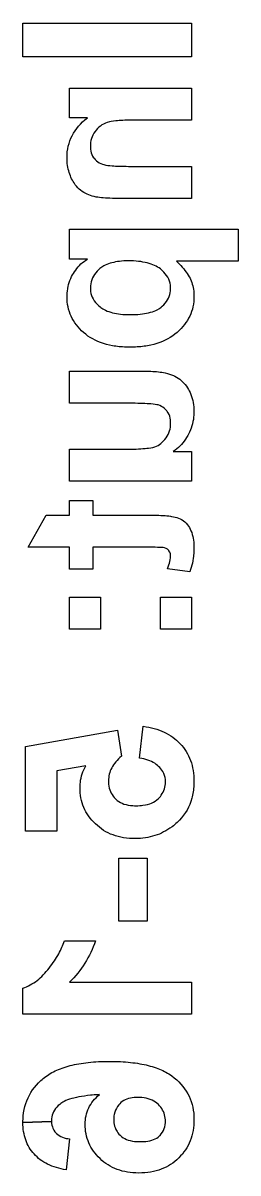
# Model space of a CAD drawing. Extents: x 101 to 188.5, y -136.8 to -56.
# Drawn here: x 186.56 to 188.51, y -125.69 to -115.28 of the extents above; entities that cross this region are included whole.
import ezdxf

# ---------------------------------------------------------------- set-up
doc = ezdxf.new("R2010")
doc.units = 0
doc.layers.add('BLACK', color=7, linetype='CONTINUOUS')

msp = doc.modelspace()

# ---------------------------------------------------------------- linework, layer by layer
at = {"layer": 'BLACK', "linetype": 'CONTINUOUS'}
for p, q in [((186.561, -115.589), (186.561, -115.284)), ((186.561, -115.284), (188.085, -115.284)), ((188.085, -115.284), (188.085, -115.589)), ((188.085, -115.589), (186.561, -115.589)), ((186.983, -116.142), (186.983, -115.873)), ((186.983, -115.873), (188.085, -115.873)), ((188.085, -115.873), (188.085, -116.162)), ((187.144, -116.142), (186.983, -116.142)), ((187.081, -116.198), (187.101, -116.179)), ((187.101, -116.179), (187.121, -116.16)), ((187.121, -116.16), (187.144, -116.142)), ((187.343, -116.179), (187.324, -116.184)), ((187.36, -116.176), (187.343, -116.179)), ((187.379, -116.173), (187.36, -116.176)), ((187.4, -116.17), (187.379, -116.173)), ((187.415, -116.168), (187.4, -116.17)), ((187.431, -116.167), (187.415, -116.168)), ((187.448, -116.166), (187.431, -116.167)), ((187.466, -116.165), (187.448, -116.166)), ((187.484, -116.164), (187.466, -116.165)), ((187.504, -116.163), (187.484, -116.164)), ((187.525, -116.163), (187.504, -116.163)), ((187.546, -116.162), (187.525, -116.163)), ((187.569, -116.162), (187.546, -116.162)), ((187.58, -116.162), (187.569, -116.162)), ((188.085, -116.162), (187.58, -116.162)), ((187.006, -116.303), (187.018, -116.281)), ((187.018, -116.281), (187.032, -116.259)), ((187.032, -116.259), (187.047, -116.238)), ((187.047, -116.238), (187.063, -116.218)), ((187.063, -116.218), (187.081, -116.198)), ((187.203, -116.281), (187.194, -116.297)), ((187.213, -116.266), (187.203, -116.281)), ((187.224, -116.252), (187.213, -116.266)), ((187.235, -116.239), (187.224, -116.252)), ((187.248, -116.227), (187.235, -116.239)), ((187.261, -116.216), (187.248, -116.227)), ((187.276, -116.206), (187.261, -116.216)), ((187.291, -116.198), (187.276, -116.206)), ((187.307, -116.19), (187.291, -116.198)), ((187.324, -116.184), (187.307, -116.19)), ((186.971, -116.398), (186.978, -116.374)), ((186.978, -116.374), (186.985, -116.35)), ((186.985, -116.35), (186.995, -116.326)), ((186.995, -116.326), (187.006, -116.303)), ((187.173, -116.365), (187.171, -116.383)), ((187.171, -116.383), (187.171, -116.401)), ((187.176, -116.347), (187.173, -116.365)), ((187.181, -116.33), (187.176, -116.347)), ((187.187, -116.313), (187.181, -116.33)), ((187.194, -116.297), (187.187, -116.313)), ((186.96, -116.475), (186.962, -116.449)), ((186.96, -116.502), (186.96, -116.475)), ((186.962, -116.449), (186.966, -116.423)), ((186.966, -116.423), (186.971, -116.398)), ((187.171, -116.401), (187.171, -116.409)), ((187.171, -116.409), (187.172, -116.426)), ((187.172, -116.426), (187.175, -116.443)), ((187.175, -116.443), (187.179, -116.459)), ((187.179, -116.459), (187.184, -116.474)), ((187.184, -116.474), (187.191, -116.488)), ((187.191, -116.488), (187.2, -116.502)), ((186.96, -116.52), (186.96, -116.502)), ((186.961, -116.538), (186.96, -116.52)), ((186.962, -116.555), (186.961, -116.538)), ((186.964, -116.572), (186.962, -116.555)), ((186.967, -116.588), (186.964, -116.572)), ((186.971, -116.605), (186.967, -116.588)), ((187.2, -116.502), (187.204, -116.507)), ((187.204, -116.507), (187.214, -116.519)), ((187.214, -116.519), (187.225, -116.53)), ((187.225, -116.53), (187.238, -116.54)), ((187.238, -116.54), (187.251, -116.548)), ((187.251, -116.548), (187.266, -116.556)), ((187.266, -116.556), (187.282, -116.562)), ((187.282, -116.562), (187.293, -116.565)), ((187.293, -116.565), (187.312, -116.569)), ((187.312, -116.569), (187.328, -116.572)), ((187.328, -116.572), (187.346, -116.574)), ((187.346, -116.574), (187.367, -116.576)), ((187.367, -116.576), (187.382, -116.577)), ((187.382, -116.577), (187.399, -116.578)), ((187.399, -116.578), (187.416, -116.579)), ((187.416, -116.579), (187.434, -116.579)), ((187.434, -116.579), (187.453, -116.58)), ((187.453, -116.58), (187.473, -116.58)), ((187.473, -116.58), (187.494, -116.58)), ((187.494, -116.58), (187.516, -116.581)), ((187.516, -116.581), (188.085, -116.581)), ((188.085, -116.581), (188.085, -116.87)), ((186.975, -116.621), (186.971, -116.605)), ((186.979, -116.637), (186.975, -116.621)), ((186.984, -116.652), (186.979, -116.637)), ((186.99, -116.667), (186.984, -116.652)), ((186.994, -116.677), (186.99, -116.667)), ((187.001, -116.692), (186.994, -116.677)), ((187.008, -116.706), (187.001, -116.692)), ((187.015, -116.719), (187.008, -116.706)), ((187.023, -116.731), (187.015, -116.719)), ((187.034, -116.747), (187.023, -116.731)), ((187.045, -116.761), (187.034, -116.747)), ((187.057, -116.775), (187.045, -116.761)), ((187.07, -116.787), (187.057, -116.775)), ((187.083, -116.797), (187.07, -116.787)), ((187.097, -116.807), (187.083, -116.797)), ((187.111, -116.816), (187.097, -116.807)), ((187.125, -116.824), (187.111, -116.816)), ((187.141, -116.832), (187.125, -116.824)), ((187.156, -116.839), (187.141, -116.832)), ((187.172, -116.844), (187.156, -116.839)), ((187.188, -116.85), (187.172, -116.844)), ((187.205, -116.854), (187.188, -116.85)), ((187.223, -116.858), (187.205, -116.854)), ((187.238, -116.86), (187.223, -116.858)), ((187.254, -116.862), (187.238, -116.86)), ((187.271, -116.864), (187.254, -116.862)), ((187.288, -116.866), (187.271, -116.864)), ((187.307, -116.867), (187.288, -116.866)), ((187.327, -116.868), (187.307, -116.867)), ((187.348, -116.869), (187.327, -116.868)), ((187.37, -116.87), (187.348, -116.869)), ((187.385, -116.87), (187.37, -116.87)), ((187.401, -116.87), (187.385, -116.87)), ((188.085, -116.87), (187.401, -116.87)), ((186.983, -117.419), (186.983, -117.149)), ((186.983, -117.149), (188.507, -117.149)), ((188.507, -117.149), (188.507, -117.438)), ((187.144, -117.419), (186.983, -117.419)), ((187.129, -117.429), (187.144, -117.419)), ((187.027, -117.534), (187.038, -117.518)), ((187.038, -117.518), (187.049, -117.504)), ((187.049, -117.504), (187.061, -117.49)), ((187.061, -117.49), (187.073, -117.476)), ((187.073, -117.476), (187.086, -117.463)), ((187.086, -117.463), (187.1, -117.451)), ((187.1, -117.451), (187.114, -117.44)), ((187.114, -117.44), (187.129, -117.429)), ((187.232, -117.528), (187.219, -117.543)), ((187.247, -117.514), (187.232, -117.528)), ((187.257, -117.505), (187.247, -117.514)), ((187.274, -117.493), (187.257, -117.505)), ((187.293, -117.481), (187.274, -117.493)), ((187.306, -117.475), (187.293, -117.481)), ((187.32, -117.468), (187.306, -117.475)), ((187.334, -117.463), (187.32, -117.468)), ((187.349, -117.457), (187.334, -117.463)), ((187.365, -117.453), (187.349, -117.457)), ((187.382, -117.449), (187.365, -117.453)), ((187.399, -117.445), (187.382, -117.449)), ((187.416, -117.442), (187.399, -117.445)), ((187.435, -117.44), (187.416, -117.442)), ((187.454, -117.438), (187.435, -117.44)), ((187.474, -117.436), (187.454, -117.438)), ((187.494, -117.436), (187.474, -117.436)), ((187.515, -117.435), (187.494, -117.436)), ((187.539, -117.436), (187.515, -117.435)), ((187.562, -117.436), (187.539, -117.436)), ((187.585, -117.438), (187.562, -117.436)), ((187.606, -117.44), (187.585, -117.438)), ((187.627, -117.442), (187.606, -117.44)), ((187.647, -117.446), (187.627, -117.442)), ((187.667, -117.449), (187.647, -117.446)), ((187.685, -117.453), (187.667, -117.449)), ((187.703, -117.458), (187.685, -117.453)), ((187.72, -117.464), (187.703, -117.458)), ((187.736, -117.47), (187.72, -117.464)), ((187.751, -117.476), (187.736, -117.47)), ((187.765, -117.483), (187.751, -117.476)), ((187.779, -117.491), (187.765, -117.483)), ((187.792, -117.499), (187.779, -117.491)), ((187.804, -117.508), (187.792, -117.499)), ((187.821, -117.522), (187.804, -117.508)), ((187.836, -117.537), (187.821, -117.522)), ((188.507, -117.438), (187.949, -117.438)), ((187.949, -117.438), (187.959, -117.448)), ((187.959, -117.448), (187.975, -117.463)), ((187.975, -117.463), (187.989, -117.478)), ((187.989, -117.478), (188.003, -117.493)), ((188.003, -117.493), (188.016, -117.508)), ((188.016, -117.508), (188.027, -117.522)), ((188.027, -117.522), (188.038, -117.537)), ((186.974, -117.649), (186.979, -117.631)), ((186.979, -117.631), (186.986, -117.613)), ((186.986, -117.613), (186.993, -117.595)), ((186.993, -117.595), (187.001, -117.578)), ((187.001, -117.578), (187.01, -117.561)), ((187.01, -117.561), (187.017, -117.55)), ((187.017, -117.55), (187.027, -117.534)), ((187.177, -117.625), (187.174, -117.643)), ((187.183, -117.607), (187.177, -117.625)), ((187.19, -117.59), (187.183, -117.607)), ((187.198, -117.573), (187.19, -117.59)), ((187.208, -117.558), (187.198, -117.573)), ((187.219, -117.543), (187.208, -117.558)), ((187.849, -117.552), (187.836, -117.537)), ((187.861, -117.568), (187.849, -117.552)), ((187.871, -117.584), (187.861, -117.568)), ((187.88, -117.601), (187.871, -117.584)), ((187.886, -117.618), (187.88, -117.601)), ((187.892, -117.636), (187.886, -117.618)), ((188.038, -117.537), (188.048, -117.551)), ((188.048, -117.551), (188.057, -117.565)), ((188.057, -117.565), (188.065, -117.579)), ((188.065, -117.579), (188.073, -117.593)), ((188.073, -117.593), (188.077, -117.602)), ((188.077, -117.602), (188.083, -117.617)), ((188.083, -117.617), (188.088, -117.631)), ((188.088, -117.631), (188.093, -117.646)), ((186.96, -117.746), (186.961, -117.726)), ((186.961, -117.726), (186.963, -117.706)), ((186.963, -117.706), (186.966, -117.687)), ((186.966, -117.687), (186.967, -117.681)), ((186.967, -117.681), (186.969, -117.668)), ((186.969, -117.668), (186.974, -117.649)), ((187.174, -117.643), (187.171, -117.662)), ((187.171, -117.662), (187.171, -117.681)), ((187.171, -117.681), (187.171, -117.694)), ((187.171, -117.694), (187.173, -117.712)), ((187.173, -117.712), (187.176, -117.73)), ((187.176, -117.73), (187.181, -117.748)), ((187.891, -117.741), (187.894, -117.723)), ((187.895, -117.655), (187.892, -117.636)), ((187.894, -117.723), (187.897, -117.705)), ((187.897, -117.674), (187.895, -117.655)), ((187.897, -117.687), (187.897, -117.674)), ((187.897, -117.705), (187.897, -117.687)), ((188.093, -117.646), (188.097, -117.661)), ((188.097, -117.661), (188.101, -117.676)), ((188.101, -117.676), (188.103, -117.692)), ((188.103, -117.692), (188.106, -117.708)), ((188.106, -117.708), (188.107, -117.724)), ((188.107, -117.724), (188.108, -117.741)), ((186.96, -117.76), (186.96, -117.746)), ((186.96, -117.783), (186.96, -117.76)), ((186.962, -117.807), (186.96, -117.783)), ((186.965, -117.829), (186.962, -117.807)), ((186.969, -117.852), (186.965, -117.829)), ((187.181, -117.748), (187.188, -117.764)), ((187.188, -117.764), (187.196, -117.78)), ((187.196, -117.78), (187.205, -117.796)), ((187.205, -117.796), (187.216, -117.811)), ((187.216, -117.811), (187.229, -117.825)), ((187.229, -117.825), (187.243, -117.839)), ((187.243, -117.839), (187.259, -117.852)), ((187.822, -117.846), (187.836, -117.833)), ((187.836, -117.833), (187.849, -117.819)), ((187.849, -117.819), (187.861, -117.804)), ((187.861, -117.804), (187.87, -117.789)), ((187.87, -117.789), (187.879, -117.774)), ((187.879, -117.774), (187.885, -117.758)), ((187.885, -117.758), (187.891, -117.741)), ((188.103, -117.827), (188.099, -117.85)), ((188.106, -117.804), (188.103, -117.827)), ((188.108, -117.781), (188.106, -117.804)), ((188.108, -117.741), (188.108, -117.758)), ((188.108, -117.758), (188.108, -117.781)), ((186.974, -117.873), (186.969, -117.852)), ((186.981, -117.895), (186.974, -117.873)), ((186.988, -117.916), (186.981, -117.895)), ((186.997, -117.936), (186.988, -117.916)), ((187.007, -117.956), (186.997, -117.936)), ((187.259, -117.852), (187.265, -117.856)), ((187.265, -117.856), (187.283, -117.868)), ((187.283, -117.868), (187.296, -117.876)), ((187.296, -117.876), (187.309, -117.882)), ((187.309, -117.882), (187.324, -117.889)), ((187.324, -117.889), (187.339, -117.894)), ((187.339, -117.894), (187.355, -117.9)), ((187.355, -117.9), (187.371, -117.904)), ((187.371, -117.904), (187.388, -117.908)), ((187.388, -117.908), (187.407, -117.912)), ((187.407, -117.912), (187.425, -117.915)), ((187.425, -117.915), (187.445, -117.917)), ((187.445, -117.917), (187.465, -117.919)), ((187.465, -117.919), (187.486, -117.92)), ((187.486, -117.92), (187.508, -117.921)), ((187.508, -117.921), (187.53, -117.921)), ((187.53, -117.921), (187.554, -117.921)), ((187.554, -117.921), (187.578, -117.92)), ((187.578, -117.92), (187.6, -117.919)), ((187.6, -117.919), (187.621, -117.917)), ((187.621, -117.917), (187.642, -117.915)), ((187.642, -117.915), (187.662, -117.912)), ((187.662, -117.912), (187.68, -117.909)), ((187.68, -117.909), (187.698, -117.905)), ((187.698, -117.905), (187.716, -117.9)), ((187.716, -117.9), (187.732, -117.895)), ((187.732, -117.895), (187.747, -117.89)), ((187.747, -117.89), (187.762, -117.884)), ((187.762, -117.884), (187.776, -117.877)), ((187.776, -117.877), (187.795, -117.866)), ((187.795, -117.866), (187.812, -117.854)), ((187.812, -117.854), (187.822, -117.846)), ((188.07, -117.934), (188.06, -117.954)), ((188.079, -117.914), (188.07, -117.934)), ((188.087, -117.893), (188.079, -117.914)), ((188.094, -117.871), (188.087, -117.893)), ((188.099, -117.85), (188.094, -117.871)), ((187.018, -117.976), (187.007, -117.956)), ((187.031, -117.995), (187.018, -117.976)), ((187.044, -118.013), (187.031, -117.995)), ((187.059, -118.031), (187.044, -118.013)), ((187.075, -118.049), (187.059, -118.031)), ((187.092, -118.067), (187.075, -118.049)), ((187.992, -118.048), (187.974, -118.065)), ((188.008, -118.03), (187.992, -118.048)), ((188.023, -118.012), (188.008, -118.03)), ((188.036, -117.993), (188.023, -118.012)), ((188.049, -117.974), (188.036, -117.993)), ((188.06, -117.954), (188.049, -117.974)), ((187.11, -118.083), (187.092, -118.067)), ((187.129, -118.099), (187.11, -118.083)), ((187.149, -118.115), (187.129, -118.099)), ((187.17, -118.129), (187.149, -118.115)), ((187.192, -118.142), (187.17, -118.129)), ((187.215, -118.154), (187.192, -118.142)), ((187.239, -118.164), (187.215, -118.154)), ((187.849, -118.153), (187.824, -118.164)), ((187.872, -118.141), (187.849, -118.153)), ((187.894, -118.128), (187.872, -118.141)), ((187.916, -118.114), (187.894, -118.128)), ((187.936, -118.099), (187.916, -118.114)), ((187.956, -118.082), (187.936, -118.099)), ((187.974, -118.065), (187.956, -118.082)), ((187.264, -118.174), (187.239, -118.164)), ((187.289, -118.183), (187.264, -118.174)), ((187.316, -118.191), (187.289, -118.183)), ((187.343, -118.198), (187.316, -118.191)), ((187.372, -118.203), (187.343, -118.198)), ((187.386, -118.206), (187.372, -118.203)), ((187.401, -118.208), (187.386, -118.206)), ((187.416, -118.21), (187.401, -118.208)), ((187.431, -118.212), (187.416, -118.21)), ((187.447, -118.213), (187.431, -118.212)), ((187.463, -118.214), (187.447, -118.213)), ((187.479, -118.215), (187.463, -118.214)), ((187.495, -118.216), (187.479, -118.215)), ((187.511, -118.216), (187.495, -118.216)), ((187.528, -118.216), (187.511, -118.216)), ((187.545, -118.216), (187.528, -118.216)), ((187.562, -118.216), (187.545, -118.216)), ((187.578, -118.215), (187.562, -118.216)), ((187.595, -118.214), (187.578, -118.215)), ((187.611, -118.213), (187.595, -118.214)), ((187.627, -118.212), (187.611, -118.213)), ((187.642, -118.21), (187.627, -118.212)), ((187.658, -118.208), (187.642, -118.21)), ((187.673, -118.206), (187.658, -118.208)), ((187.688, -118.203), (187.673, -118.206)), ((187.703, -118.201), (187.688, -118.203)), ((187.717, -118.198), (187.703, -118.201)), ((187.745, -118.191), (187.717, -118.198)), ((187.773, -118.183), (187.745, -118.191)), ((187.799, -118.174), (187.773, -118.183)), ((187.824, -118.164), (187.799, -118.174)), ((186.983, -118.723), (186.983, -118.433)), ((186.983, -118.433), (187.679, -118.433)), ((187.679, -118.433), (187.699, -118.433)), ((187.699, -118.433), (187.717, -118.434)), ((187.717, -118.434), (187.735, -118.435)), ((187.735, -118.435), (187.753, -118.436)), ((187.753, -118.436), (187.77, -118.437)), ((187.77, -118.437), (187.787, -118.439)), ((187.787, -118.439), (187.803, -118.441)), ((187.803, -118.441), (187.818, -118.443)), ((187.818, -118.443), (187.833, -118.446)), ((187.833, -118.446), (187.847, -118.449)), ((187.847, -118.449), (187.868, -118.453)), ((187.868, -118.453), (187.888, -118.459)), ((187.888, -118.459), (187.906, -118.465)), ((187.906, -118.465), (187.923, -118.472)), ((187.923, -118.472), (187.934, -118.478)), ((187.934, -118.478), (187.95, -118.486)), ((187.95, -118.486), (187.965, -118.495)), ((187.965, -118.495), (187.979, -118.505)), ((187.979, -118.505), (187.992, -118.516)), ((187.992, -118.516), (188.005, -118.528)), ((188.005, -118.528), (188.018, -118.54)), ((188.018, -118.54), (188.029, -118.554)), ((188.029, -118.554), (188.04, -118.568)), ((188.04, -118.568), (188.05, -118.583)), ((188.05, -118.583), (188.06, -118.599)), ((188.06, -118.599), (188.066, -118.61)), ((188.066, -118.61), (188.074, -118.627)), ((188.074, -118.627), (188.081, -118.644)), ((188.081, -118.644), (188.087, -118.662)), ((188.087, -118.662), (188.093, -118.68)), ((187.495, -118.723), (186.983, -118.723)), ((187.523, -118.723), (187.495, -118.723)), ((187.551, -118.723), (187.523, -118.723)), ((187.576, -118.723), (187.551, -118.723)), ((187.601, -118.724), (187.576, -118.723)), ((187.624, -118.724), (187.601, -118.724)), ((187.645, -118.725), (187.624, -118.724)), ((187.665, -118.726), (187.645, -118.725)), ((187.684, -118.727), (187.665, -118.726)), ((187.701, -118.728), (187.684, -118.727)), ((187.717, -118.729), (187.701, -118.728)), ((187.738, -118.731), (187.717, -118.729)), ((187.756, -118.733), (187.738, -118.731)), ((187.771, -118.736), (187.756, -118.733)), ((187.783, -118.738), (187.771, -118.736)), ((187.799, -118.744), (187.783, -118.738)), ((187.814, -118.751), (187.799, -118.744)), ((187.827, -118.759), (187.814, -118.751)), ((187.84, -118.769), (187.827, -118.759)), ((187.852, -118.779), (187.84, -118.769)), ((187.863, -118.792), (187.852, -118.779)), ((188.093, -118.68), (188.098, -118.699)), ((188.098, -118.699), (188.102, -118.717)), ((188.102, -118.717), (188.105, -118.737)), ((188.105, -118.737), (188.107, -118.756)), ((188.107, -118.756), (188.108, -118.776)), ((188.108, -118.776), (188.108, -118.797)), ((187.867, -118.797), (187.863, -118.792)), ((187.876, -118.811), (187.867, -118.797)), ((187.883, -118.825), (187.876, -118.811)), ((187.889, -118.841), (187.883, -118.825)), ((187.893, -118.859), (187.889, -118.841)), ((187.895, -118.873), (187.893, -118.859)), ((187.897, -118.888), (187.895, -118.873)), ((188.103, -118.87), (188.099, -118.889)), ((188.105, -118.85), (188.103, -118.87)), ((188.107, -118.83), (188.105, -118.85)), ((188.108, -118.81), (188.107, -118.83)), ((188.108, -118.797), (188.108, -118.81)), ((187.881, -118.991), (187.887, -118.974)), ((187.887, -118.974), (187.892, -118.957)), ((187.892, -118.957), (187.895, -118.94)), ((187.895, -118.94), (187.897, -118.922)), ((187.897, -118.904), (187.897, -118.888)), ((187.897, -118.922), (187.897, -118.904)), ((188.068, -118.984), (188.059, -119.002)), ((188.076, -118.965), (188.068, -118.984)), ((188.083, -118.947), (188.076, -118.965)), ((188.089, -118.928), (188.083, -118.947)), ((188.094, -118.909), (188.089, -118.928)), ((188.099, -118.889), (188.094, -118.909)), ((187.797, -119.096), (187.81, -119.086)), ((187.81, -119.086), (187.822, -119.076)), ((187.822, -119.076), (187.834, -119.064)), ((187.834, -119.064), (187.845, -119.051)), ((187.845, -119.051), (187.856, -119.037)), ((187.856, -119.037), (187.866, -119.022)), ((187.866, -119.022), (187.874, -119.006)), ((187.874, -119.006), (187.881, -118.991)), ((188.008, -119.08), (187.995, -119.095)), ((188.02, -119.065), (188.008, -119.08)), ((188.031, -119.049), (188.02, -119.065)), ((188.042, -119.032), (188.031, -119.049)), ((188.052, -119.014), (188.042, -119.032)), ((188.059, -119.002), (188.052, -119.014)), ((186.983, -119.428), (186.983, -119.139)), ((186.983, -119.139), (187.453, -119.139)), ((187.453, -119.139), (187.482, -119.139)), ((187.482, -119.139), (187.51, -119.139)), ((187.51, -119.139), (187.536, -119.138)), ((187.536, -119.138), (187.561, -119.138)), ((187.561, -119.138), (187.585, -119.137)), ((187.585, -119.137), (187.607, -119.136)), ((187.607, -119.136), (187.628, -119.135)), ((187.628, -119.135), (187.647, -119.133)), ((187.647, -119.133), (187.666, -119.132)), ((187.666, -119.132), (187.682, -119.13)), ((187.682, -119.13), (187.698, -119.129)), ((187.698, -119.129), (187.718, -119.126)), ((187.718, -119.126), (187.735, -119.122)), ((187.735, -119.122), (187.753, -119.117)), ((187.753, -119.117), (187.768, -119.111)), ((187.768, -119.111), (187.783, -119.104)), ((187.783, -119.104), (187.797, -119.096)), ((187.937, -119.148), (187.921, -119.159)), ((187.921, -119.159), (188.085, -119.159)), ((187.953, -119.136), (187.937, -119.148)), ((187.968, -119.123), (187.953, -119.136)), ((187.982, -119.109), (187.968, -119.123)), ((187.995, -119.095), (187.982, -119.109)), ((188.085, -119.159), (188.085, -119.428)), ((188.085, -119.428), (186.983, -119.428)), ((186.983, -119.735), (186.983, -119.602)), ((186.983, -119.602), (187.194, -119.602)), ((187.194, -119.602), (187.194, -119.735)), ((186.608, -120.025), (186.772, -119.735)), ((186.772, -119.735), (186.983, -119.735)), ((187.194, -119.735), (187.685, -119.735)), ((187.685, -119.735), (187.705, -119.735)), ((187.705, -119.735), (187.723, -119.735)), ((187.723, -119.735), (187.741, -119.735)), ((187.741, -119.735), (187.758, -119.736)), ((187.758, -119.736), (187.774, -119.736)), ((187.774, -119.736), (187.789, -119.736)), ((187.789, -119.736), (187.81, -119.737)), ((187.81, -119.737), (187.829, -119.738)), ((187.829, -119.738), (187.847, -119.739)), ((187.847, -119.739), (187.863, -119.74)), ((187.863, -119.74), (187.881, -119.742)), ((187.881, -119.742), (187.895, -119.744)), ((187.895, -119.744), (187.904, -119.746)), ((187.904, -119.746), (187.922, -119.749)), ((187.922, -119.749), (187.938, -119.753)), ((187.938, -119.753), (187.954, -119.757)), ((187.954, -119.757), (187.968, -119.763)), ((187.968, -119.763), (187.982, -119.768)), ((187.982, -119.768), (187.997, -119.776)), ((187.997, -119.776), (188.011, -119.785)), ((188.011, -119.785), (188.014, -119.787)), ((188.014, -119.787), (188.027, -119.797)), ((188.027, -119.797), (188.039, -119.809)), ((188.039, -119.809), (188.05, -119.823)), ((188.05, -119.823), (188.059, -119.835)), ((188.059, -119.835), (188.067, -119.848)), ((188.067, -119.848), (188.074, -119.862)), ((188.074, -119.862), (188.081, -119.877)), ((188.081, -119.877), (188.088, -119.893)), ((188.088, -119.893), (188.093, -119.91)), ((188.093, -119.91), (188.098, -119.927)), ((186.983, -120.025), (186.608, -120.025)), ((186.983, -120.223), (186.983, -120.025)), ((187.672, -120.025), (187.194, -120.025)), ((187.194, -120.025), (187.194, -120.223)), ((187.69, -120.025), (187.672, -120.025)), ((187.707, -120.026), (187.69, -120.025)), ((187.723, -120.026), (187.707, -120.026)), ((187.738, -120.026), (187.723, -120.026)), ((187.758, -120.026), (187.738, -120.026)), ((187.777, -120.027), (187.758, -120.026)), ((187.793, -120.027), (187.777, -120.027)), ((187.811, -120.028), (187.793, -120.027)), ((188.098, -119.927), (188.102, -119.944)), ((188.102, -119.944), (188.105, -119.962)), ((188.105, -119.962), (188.107, -119.98)), ((188.107, -119.98), (188.108, -119.999)), ((188.108, -119.999), (188.108, -120.019)), ((188.108, -120.019), (188.108, -120.034)), ((187.829, -120.029), (187.811, -120.028)), ((187.842, -120.031), (187.829, -120.029)), ((187.856, -120.036), (187.842, -120.031)), ((187.869, -120.044), (187.856, -120.036)), ((187.88, -120.055), (187.869, -120.044)), ((187.882, -120.057), (187.88, -120.055)), ((187.89, -120.07), (187.882, -120.057)), ((187.895, -120.085), (187.89, -120.07)), ((187.894, -120.138), (187.896, -120.122)), ((187.897, -120.1), (187.895, -120.085)), ((187.896, -120.122), (187.897, -120.106)), ((187.897, -120.106), (187.897, -120.1)), ((188.101, -120.125), (188.098, -120.147)), ((188.103, -120.11), (188.101, -120.125)), ((188.105, -120.096), (188.103, -120.11)), ((188.106, -120.081), (188.105, -120.096)), ((188.107, -120.065), (188.106, -120.081)), ((188.108, -120.05), (188.107, -120.065)), ((188.108, -120.034), (188.108, -120.05)), ((187.194, -120.223), (186.983, -120.223)), ((187.87, -120.222), (187.876, -120.204)), ((188.07, -120.247), (187.87, -120.222)), ((187.876, -120.204), (187.882, -120.186)), ((187.882, -120.186), (187.887, -120.17)), ((187.887, -120.17), (187.89, -120.155)), ((187.89, -120.155), (187.894, -120.138)), ((188.077, -120.228), (188.07, -120.247)), ((188.083, -120.208), (188.077, -120.228)), ((188.089, -120.188), (188.083, -120.208)), ((188.094, -120.168), (188.089, -120.188)), ((188.098, -120.147), (188.094, -120.168)), ((186.983, -120.766), (186.983, -120.476)), ((186.983, -120.476), (187.264, -120.476)), ((187.264, -120.476), (187.264, -120.766)), ((187.804, -120.766), (187.804, -120.476)), ((187.804, -120.476), (188.085, -120.476)), ((188.085, -120.476), (188.085, -120.766)), ((187.264, -120.766), (186.983, -120.766)), ((188.085, -120.766), (187.804, -120.766)), ((186.584, -121.829), (187.416, -121.68)), ((187.416, -121.68), (187.452, -121.915)), ((187.616, -121.933), (187.649, -121.645)), ((187.649, -121.645), (187.675, -121.649)), ((187.675, -121.649), (187.7, -121.653)), ((187.7, -121.653), (187.725, -121.659)), ((187.725, -121.659), (187.749, -121.665)), ((187.749, -121.665), (187.772, -121.672)), ((187.772, -121.672), (187.795, -121.679)), ((187.795, -121.679), (187.817, -121.688)), ((187.817, -121.688), (187.838, -121.697)), ((187.838, -121.697), (187.858, -121.708)), ((187.858, -121.708), (187.878, -121.719)), ((187.878, -121.719), (187.898, -121.731)), ((187.898, -121.731), (187.916, -121.743)), ((187.916, -121.743), (187.934, -121.757)), ((187.934, -121.757), (187.951, -121.771)), ((187.951, -121.771), (187.968, -121.787)), ((187.968, -121.787), (187.984, -121.803)), ((186.584, -122.594), (186.584, -121.829)), ((187.984, -121.803), (187.999, -121.819)), ((187.999, -121.819), (188.013, -121.837)), ((188.013, -121.837), (188.026, -121.855)), ((188.026, -121.855), (188.038, -121.873)), ((188.038, -121.873), (188.05, -121.893)), ((188.05, -121.893), (188.06, -121.912)), ((187.13, -122.003), (186.866, -122.048)), ((187.121, -122.021), (187.13, -122.003)), ((187.38, -121.993), (187.372, -122.007)), ((187.39, -121.98), (187.38, -121.993)), ((187.401, -121.966), (187.39, -121.98)), ((187.412, -121.953), (187.401, -121.966)), ((187.424, -121.94), (187.412, -121.953)), ((187.438, -121.928), (187.424, -121.94)), ((187.452, -121.915), (187.438, -121.928)), ((187.636, -121.936), (187.616, -121.933)), ((187.655, -121.94), (187.636, -121.936)), ((187.673, -121.944), (187.655, -121.94)), ((187.691, -121.95), (187.673, -121.944)), ((187.708, -121.956), (187.691, -121.95)), ((187.723, -121.963), (187.708, -121.956)), ((187.739, -121.971), (187.723, -121.963)), ((187.753, -121.979), (187.739, -121.971)), ((187.767, -121.989), (187.753, -121.979)), ((187.779, -121.999), (187.767, -121.989)), ((187.788, -122.007), (187.779, -121.999)), ((188.06, -121.912), (188.069, -121.933)), ((188.069, -121.933), (188.077, -121.954)), ((188.077, -121.954), (188.085, -121.976)), ((188.085, -121.976), (188.091, -121.998)), ((188.091, -121.998), (188.096, -122.021)), ((186.866, -122.048), (186.866, -122.594)), ((187.087, -122.113), (187.092, -122.094)), ((187.092, -122.094), (187.098, -122.076)), ((187.098, -122.076), (187.104, -122.057)), ((187.104, -122.057), (187.112, -122.039)), ((187.112, -122.039), (187.121, -122.021)), ((187.339, -122.093), (187.337, -122.108)), ((187.342, -122.078), (187.339, -122.093)), ((187.346, -122.063), (187.342, -122.078)), ((187.351, -122.049), (187.346, -122.063)), ((187.357, -122.035), (187.351, -122.049)), ((187.364, -122.021), (187.357, -122.035)), ((187.372, -122.007), (187.364, -122.021)), ((187.799, -122.018), (187.788, -122.007)), ((187.809, -122.03), (187.799, -122.018)), ((187.818, -122.042), (187.809, -122.03)), ((187.826, -122.055), (187.818, -122.042)), ((187.835, -122.072), (187.826, -122.055)), ((187.842, -122.09), (187.835, -122.072)), ((187.847, -122.108), (187.842, -122.09)), ((188.096, -122.021), (188.101, -122.044)), ((188.101, -122.044), (188.104, -122.068)), ((188.104, -122.068), (188.107, -122.093)), ((188.107, -122.093), (188.108, -122.118)), ((187.077, -122.188), (187.078, -122.169)), ((187.077, -122.201), (187.077, -122.188)), ((187.077, -122.224), (187.077, -122.201)), ((187.078, -122.169), (187.08, -122.15)), ((187.08, -122.15), (187.083, -122.132)), ((187.083, -122.132), (187.087, -122.113)), ((187.337, -122.108), (187.335, -122.123)), ((187.335, -122.123), (187.335, -122.139)), ((187.335, -122.139), (187.335, -122.151)), ((187.335, -122.151), (187.336, -122.169)), ((187.336, -122.169), (187.339, -122.186)), ((187.339, -122.186), (187.342, -122.203)), ((187.342, -122.203), (187.347, -122.219)), ((187.836, -122.226), (187.841, -122.211)), ((187.841, -122.211), (187.845, -122.196)), ((187.845, -122.196), (187.848, -122.18)), ((187.85, -122.127), (187.847, -122.108)), ((187.848, -122.18), (187.85, -122.164)), ((187.851, -122.147), (187.85, -122.127)), ((187.85, -122.164), (187.851, -122.147)), ((188.105, -122.207), (188.104, -122.223)), ((188.107, -122.192), (188.105, -122.207)), ((188.108, -122.176), (188.107, -122.192)), ((188.108, -122.118), (188.108, -122.144)), ((188.108, -122.144), (188.108, -122.16)), ((188.108, -122.16), (188.108, -122.176)), ((187.079, -122.248), (187.077, -122.224)), ((187.082, -122.271), (187.079, -122.248)), ((187.085, -122.293), (187.082, -122.271)), ((187.09, -122.315), (187.085, -122.293)), ((187.096, -122.337), (187.09, -122.315)), ((187.347, -122.219), (187.352, -122.234)), ((187.352, -122.234), (187.359, -122.249)), ((187.359, -122.249), (187.367, -122.263)), ((187.367, -122.263), (187.376, -122.276)), ((187.376, -122.276), (187.386, -122.289)), ((187.386, -122.289), (187.397, -122.301)), ((187.397, -122.301), (187.401, -122.305)), ((187.401, -122.305), (187.414, -122.316)), ((187.757, -122.322), (187.772, -122.311)), ((187.772, -122.311), (187.785, -122.3)), ((187.785, -122.3), (187.793, -122.292)), ((187.793, -122.292), (187.804, -122.28)), ((187.804, -122.28), (187.813, -122.267)), ((187.813, -122.267), (187.822, -122.254)), ((187.822, -122.254), (187.83, -122.24)), ((187.83, -122.24), (187.836, -122.226)), ((188.089, -122.296), (188.08, -122.324)), ((188.093, -122.282), (188.089, -122.296)), ((188.096, -122.268), (188.093, -122.282)), ((188.099, -122.253), (188.096, -122.268)), ((188.101, -122.238), (188.099, -122.253)), ((188.104, -122.223), (188.101, -122.238)), ((187.103, -122.358), (187.096, -122.337)), ((187.112, -122.379), (187.103, -122.358)), ((187.121, -122.399), (187.112, -122.379)), ((187.131, -122.418), (187.121, -122.399)), ((187.143, -122.438), (187.131, -122.418)), ((187.414, -122.316), (187.428, -122.325)), ((187.428, -122.325), (187.442, -122.334)), ((187.442, -122.334), (187.458, -122.341)), ((187.458, -122.341), (187.475, -122.348)), ((187.475, -122.348), (187.494, -122.353)), ((187.494, -122.353), (187.513, -122.357)), ((187.513, -122.357), (187.533, -122.36)), ((187.533, -122.36), (187.555, -122.362)), ((187.555, -122.362), (187.569, -122.363)), ((187.569, -122.363), (187.585, -122.363)), ((187.585, -122.363), (187.601, -122.363)), ((187.601, -122.363), (187.617, -122.362)), ((187.617, -122.362), (187.633, -122.361)), ((187.633, -122.361), (187.647, -122.359)), ((187.647, -122.359), (187.669, -122.356)), ((187.669, -122.356), (187.689, -122.351)), ((187.689, -122.351), (187.708, -122.345)), ((187.708, -122.345), (187.725, -122.339)), ((187.725, -122.339), (187.742, -122.331)), ((187.742, -122.331), (187.757, -122.322)), ((188.046, -122.402), (188.031, -122.426)), ((188.059, -122.377), (188.046, -122.402)), ((188.07, -122.351), (188.059, -122.377)), ((188.08, -122.324), (188.07, -122.351)), ((187.155, -122.456), (187.143, -122.438)), ((187.169, -122.475), (187.155, -122.456)), ((187.184, -122.493), (187.169, -122.475)), ((187.199, -122.51), (187.184, -122.493)), ((187.216, -122.527), (187.199, -122.51)), ((187.956, -122.514), (187.945, -122.524)), ((187.967, -122.504), (187.956, -122.514)), ((187.977, -122.494), (187.967, -122.504)), ((187.997, -122.472), (187.977, -122.494)), ((188.014, -122.45), (187.997, -122.472)), ((188.031, -122.426), (188.014, -122.45)), ((186.866, -122.594), (186.584, -122.594)), ((187.234, -122.543), (187.216, -122.527)), ((187.252, -122.558), (187.234, -122.543)), ((187.271, -122.573), (187.252, -122.558)), ((187.291, -122.586), (187.271, -122.573)), ((187.312, -122.598), (187.291, -122.586)), ((187.333, -122.609), (187.312, -122.598)), ((187.354, -122.619), (187.333, -122.609)), ((187.376, -122.628), (187.354, -122.619)), ((187.774, -122.627), (187.754, -122.634)), ((187.795, -122.619), (187.774, -122.627)), ((187.815, -122.61), (187.795, -122.619)), ((187.834, -122.6), (187.815, -122.61)), ((187.853, -122.59), (187.834, -122.6)), ((187.872, -122.578), (187.853, -122.59)), ((187.891, -122.566), (187.872, -122.578)), ((187.91, -122.553), (187.891, -122.566)), ((187.922, -122.544), (187.91, -122.553)), ((187.934, -122.534), (187.922, -122.544)), ((187.945, -122.524), (187.934, -122.534)), ((187.399, -122.635), (187.376, -122.628)), ((187.423, -122.642), (187.399, -122.635)), ((187.447, -122.648), (187.423, -122.642)), ((187.472, -122.653), (187.447, -122.648)), ((187.498, -122.656), (187.472, -122.653)), ((187.524, -122.659), (187.498, -122.656)), ((187.551, -122.661), (187.524, -122.659)), ((187.578, -122.661), (187.551, -122.661)), ((187.601, -122.661), (187.578, -122.661)), ((187.624, -122.659), (187.601, -122.661)), ((187.646, -122.657), (187.624, -122.659)), ((187.669, -122.654), (187.646, -122.657)), ((187.69, -122.651), (187.669, -122.654)), ((187.712, -122.646), (187.69, -122.651)), ((187.733, -122.64), (187.712, -122.646)), ((187.754, -122.634), (187.733, -122.64)), ((187.428, -123.407), (187.428, -122.838)), ((187.428, -122.838), (187.686, -122.838)), ((187.686, -122.838), (187.686, -123.407)), ((187.686, -123.407), (187.428, -123.407)), ((186.9, -123.673), (186.907, -123.658)), ((186.907, -123.658), (186.914, -123.643)), ((186.914, -123.643), (186.92, -123.629)), ((186.92, -123.629), (186.926, -123.614)), ((186.926, -123.614), (186.931, -123.6)), ((186.931, -123.6), (186.936, -123.585)), ((186.936, -123.585), (187.217, -123.585)), ((187.186, -123.664), (187.174, -123.69)), ((187.197, -123.638), (187.186, -123.664)), ((187.208, -123.612), (187.197, -123.638)), ((187.217, -123.585), (187.208, -123.612)), ((186.834, -123.782), (186.845, -123.766)), ((186.845, -123.766), (186.855, -123.75)), ((186.855, -123.75), (186.865, -123.735)), ((186.865, -123.735), (186.875, -123.719)), ((186.875, -123.719), (186.884, -123.704)), ((186.884, -123.704), (186.892, -123.688)), ((186.892, -123.688), (186.9, -123.673)), ((187.135, -123.763), (187.121, -123.787)), ((187.149, -123.739), (187.135, -123.763)), ((187.162, -123.715), (187.149, -123.739)), ((187.174, -123.69), (187.162, -123.715)), ((186.759, -123.879), (186.772, -123.864)), ((186.772, -123.864), (186.785, -123.848)), ((186.785, -123.848), (186.798, -123.832)), ((186.798, -123.832), (186.811, -123.815)), ((186.811, -123.815), (186.823, -123.799)), ((186.823, -123.799), (186.834, -123.782)), ((187.074, -123.855), (187.057, -123.877)), ((187.09, -123.833), (187.074, -123.855)), ((187.106, -123.81), (187.09, -123.833)), ((187.121, -123.787), (187.106, -123.81)), ((186.627, -123.984), (186.642, -123.975)), ((186.642, -123.975), (186.658, -123.965)), ((186.658, -123.965), (186.673, -123.955)), ((186.673, -123.955), (186.688, -123.944)), ((186.688, -123.944), (186.703, -123.932)), ((186.703, -123.932), (186.717, -123.92)), ((186.717, -123.92), (186.731, -123.907)), ((186.731, -123.907), (186.745, -123.893)), ((186.745, -123.893), (186.759, -123.879)), ((187.002, -123.939), (186.982, -123.959)), ((186.982, -123.959), (188.085, -123.959)), ((187.021, -123.919), (187.002, -123.939)), ((187.039, -123.898), (187.021, -123.919)), ((187.057, -123.877), (187.039, -123.898)), ((188.085, -123.959), (188.085, -124.249)), ((186.561, -124.014), (186.578, -124.008)), ((186.561, -124.249), (186.561, -124.014)), ((186.578, -124.008), (186.594, -124)), ((186.594, -124), (186.611, -123.993)), ((186.611, -123.993), (186.627, -123.984)), ((188.085, -124.249), (186.561, -124.249)), ((187.006, -124.71), (187.026, -124.705)), ((187.026, -124.705), (187.046, -124.701)), ((187.046, -124.701), (187.066, -124.698)), ((187.066, -124.698), (187.087, -124.694)), ((187.087, -124.694), (187.108, -124.691)), ((187.108, -124.691), (187.13, -124.688)), ((187.13, -124.688), (187.152, -124.686)), ((187.152, -124.686), (187.175, -124.683)), ((187.175, -124.683), (187.198, -124.681)), ((187.198, -124.681), (187.221, -124.68)), ((187.221, -124.68), (187.245, -124.678)), ((187.245, -124.678), (187.27, -124.677)), ((187.27, -124.677), (187.295, -124.677)), ((187.295, -124.677), (187.32, -124.676)), ((187.32, -124.676), (187.346, -124.676)), ((187.346, -124.676), (187.371, -124.676)), ((187.371, -124.676), (187.396, -124.677)), ((187.396, -124.677), (187.42, -124.677)), ((187.42, -124.677), (187.444, -124.678)), ((187.444, -124.678), (187.467, -124.68)), ((187.467, -124.68), (187.49, -124.681)), ((187.49, -124.681), (187.513, -124.683)), ((187.513, -124.683), (187.535, -124.685)), ((187.535, -124.685), (187.556, -124.688)), ((187.556, -124.688), (187.577, -124.69)), ((187.577, -124.69), (187.598, -124.693)), ((187.598, -124.693), (187.618, -124.697)), ((187.618, -124.697), (187.638, -124.7)), ((187.638, -124.7), (187.658, -124.704)), ((187.658, -124.704), (187.677, -124.708)), ((186.757, -124.82), (186.769, -124.811)), ((186.769, -124.811), (186.782, -124.802)), ((186.782, -124.802), (186.795, -124.794)), ((186.795, -124.794), (186.808, -124.785)), ((186.808, -124.785), (186.822, -124.777)), ((186.822, -124.777), (186.837, -124.77)), ((186.837, -124.77), (186.852, -124.762)), ((186.852, -124.762), (186.867, -124.755)), ((186.867, -124.755), (186.883, -124.749)), ((186.883, -124.749), (186.899, -124.742)), ((186.899, -124.742), (186.916, -124.736)), ((186.916, -124.736), (186.933, -124.73)), ((186.933, -124.73), (186.951, -124.725)), ((186.951, -124.725), (186.969, -124.719)), ((186.969, -124.719), (186.987, -124.714)), ((186.987, -124.714), (187.006, -124.71)), ((187.677, -124.708), (187.695, -124.713)), ((187.695, -124.713), (187.713, -124.718)), ((187.713, -124.718), (187.731, -124.723)), ((187.731, -124.723), (187.748, -124.728)), ((187.748, -124.728), (187.765, -124.734)), ((187.765, -124.734), (187.781, -124.74)), ((187.781, -124.74), (187.797, -124.746)), ((187.797, -124.746), (187.812, -124.752)), ((187.812, -124.752), (187.827, -124.759)), ((187.827, -124.759), (187.841, -124.766)), ((187.841, -124.766), (187.855, -124.773)), ((187.855, -124.773), (187.869, -124.781)), ((187.869, -124.781), (187.882, -124.789)), ((187.882, -124.789), (187.895, -124.797)), ((187.895, -124.797), (187.907, -124.806)), ((187.907, -124.806), (187.93, -124.823)), ((186.648, -124.934), (186.665, -124.912)), ((186.665, -124.912), (186.683, -124.89)), ((186.683, -124.89), (186.702, -124.869)), ((186.702, -124.869), (186.723, -124.849)), ((186.723, -124.849), (186.734, -124.839)), ((186.734, -124.839), (186.745, -124.83)), ((186.745, -124.83), (186.757, -124.82)), ((187.93, -124.823), (187.952, -124.842)), ((187.952, -124.842), (187.972, -124.861)), ((187.972, -124.861), (187.991, -124.881)), ((187.991, -124.881), (188.008, -124.902)), ((188.008, -124.902), (188.024, -124.923)), ((186.596, -125.031), (186.607, -125.006)), ((186.607, -125.006), (186.619, -124.981)), ((186.619, -124.981), (186.633, -124.958)), ((186.633, -124.958), (186.648, -124.934)), ((186.983, -125.018), (186.965, -125.024)), ((187.002, -125.012), (186.983, -125.018)), ((187.022, -125.007), (187.002, -125.012)), ((187.044, -125.002), (187.022, -125.007)), ((187.067, -124.997), (187.044, -125.002)), ((187.091, -124.993), (187.067, -124.997)), ((187.117, -124.989), (187.091, -124.993)), ((187.145, -124.985), (187.117, -124.989)), ((187.173, -124.982), (187.145, -124.985)), ((187.188, -124.981), (187.173, -124.982)), ((187.204, -124.979), (187.188, -124.981)), ((187.196, -125.033), (187.208, -125.018)), ((187.219, -124.978), (187.204, -124.979)), ((187.208, -125.018), (187.222, -125.004)), ((187.235, -124.977), (187.219, -124.978)), ((187.222, -125.004), (187.236, -124.989)), ((187.252, -124.976), (187.235, -124.977)), ((187.236, -124.989), (187.252, -124.976)), ((187.501, -125.017), (187.486, -125.023)), ((187.516, -125.012), (187.501, -125.017)), ((187.533, -125.007), (187.516, -125.012)), ((187.55, -125.004), (187.533, -125.007)), ((187.568, -125.002), (187.55, -125.004)), ((187.587, -125.001), (187.568, -125.002)), ((187.601, -125.001), (187.587, -125.001)), ((187.615, -125.001), (187.601, -125.001)), ((187.637, -125.002), (187.615, -125.001)), ((187.657, -125.005), (187.637, -125.002)), ((187.677, -125.008), (187.657, -125.005)), ((187.695, -125.013), (187.677, -125.008)), ((187.713, -125.019), (187.695, -125.013)), ((187.729, -125.026), (187.713, -125.019)), ((188.024, -124.923), (188.039, -124.945)), ((188.039, -124.945), (188.052, -124.968)), ((188.052, -124.968), (188.064, -124.991)), ((188.064, -124.991), (188.074, -125.015)), ((188.074, -125.015), (188.083, -125.039)), ((186.567, -125.14), (186.572, -125.111)), ((186.572, -125.111), (186.579, -125.084)), ((186.579, -125.084), (186.587, -125.057)), ((186.587, -125.057), (186.596, -125.031)), ((186.846, -125.117), (186.837, -125.131)), ((186.855, -125.103), (186.846, -125.117)), ((186.866, -125.089), (186.855, -125.103)), ((186.879, -125.076), (186.866, -125.089)), ((186.893, -125.064), (186.879, -125.076)), ((186.903, -125.056), (186.893, -125.064)), ((186.921, -125.044), (186.903, -125.056)), ((186.934, -125.037), (186.921, -125.044)), ((186.949, -125.03), (186.934, -125.037)), ((186.965, -125.024), (186.949, -125.03)), ((187.142, -125.131), (187.148, -125.114)), ((187.148, -125.114), (187.156, -125.097)), ((187.156, -125.097), (187.164, -125.08)), ((187.164, -125.08), (187.174, -125.064)), ((187.174, -125.064), (187.184, -125.048)), ((187.184, -125.048), (187.196, -125.033)), ((187.397, -125.118), (187.391, -125.136)), ((187.406, -125.101), (187.397, -125.118)), ((187.416, -125.085), (187.406, -125.101)), ((187.427, -125.069), (187.416, -125.085)), ((187.437, -125.058), (187.427, -125.069)), ((187.448, -125.048), (187.437, -125.058)), ((187.46, -125.039), (187.448, -125.048)), ((187.473, -125.03), (187.46, -125.039)), ((187.486, -125.023), (187.473, -125.03)), ((187.745, -125.034), (187.729, -125.026)), ((187.759, -125.044), (187.745, -125.034)), ((187.773, -125.054), (187.759, -125.044)), ((187.786, -125.066), (187.773, -125.054)), ((187.797, -125.078), (187.786, -125.066)), ((187.808, -125.091), (187.797, -125.078)), ((187.817, -125.103), (187.808, -125.091)), ((187.825, -125.117), (187.817, -125.103)), ((187.832, -125.13), (187.825, -125.117)), ((188.083, -125.039), (188.091, -125.064)), ((188.091, -125.064), (188.097, -125.09)), ((188.097, -125.09), (188.102, -125.117)), ((188.102, -125.117), (188.106, -125.144)), ((186.561, -125.213), (186.562, -125.198)), ((186.561, -125.228), (186.561, -125.213)), ((186.819, -125.219), (186.561, -125.228)), ((186.561, -125.228), (186.819, -125.219)), ((186.561, -125.249), (186.561, -125.228)), ((186.562, -125.198), (186.563, -125.183)), ((186.563, -125.183), (186.564, -125.168)), ((186.564, -125.168), (186.567, -125.14)), ((186.82, -125.194), (186.819, -125.211)), ((186.819, -125.211), (186.819, -125.219)), ((186.819, -125.219), (186.82, -125.236)), ((186.822, -125.177), (186.82, -125.194)), ((186.826, -125.161), (186.822, -125.177)), ((186.831, -125.146), (186.826, -125.161)), ((186.837, -125.131), (186.831, -125.146)), ((187.124, -125.225), (187.126, -125.205)), ((187.124, -125.245), (187.124, -125.225)), ((187.126, -125.2), (187.128, -125.186)), ((187.126, -125.205), (187.126, -125.2)), ((187.128, -125.186), (187.132, -125.168)), ((187.132, -125.168), (187.136, -125.149)), ((187.136, -125.149), (187.142, -125.131)), ((187.384, -125.169), (187.382, -125.184)), ((187.382, -125.184), (187.382, -125.2)), ((187.382, -125.2), (187.382, -125.216)), ((187.382, -125.216), (187.384, -125.231)), ((187.386, -125.155), (187.384, -125.169)), ((187.391, -125.136), (187.386, -125.155)), ((187.838, -125.144), (187.832, -125.13)), ((187.843, -125.159), (187.838, -125.144)), ((187.846, -125.173), (187.843, -125.159)), ((187.849, -125.188), (187.846, -125.173)), ((187.85, -125.204), (187.849, -125.188)), ((187.851, -125.214), (187.85, -125.204)), ((187.85, -125.229), (187.851, -125.214)), ((188.106, -125.144), (188.108, -125.171)), ((188.108, -125.226), (188.106, -125.252)), ((188.108, -125.171), (188.108, -125.2)), ((188.108, -125.2), (188.108, -125.226)), ((186.562, -125.27), (186.561, -125.249)), ((186.564, -125.291), (186.562, -125.27)), ((186.567, -125.311), (186.564, -125.291)), ((186.571, -125.33), (186.567, -125.311)), ((186.575, -125.349), (186.571, -125.33)), ((186.82, -125.236), (186.823, -125.251)), ((186.823, -125.251), (186.827, -125.266)), ((186.827, -125.266), (186.832, -125.28)), ((186.832, -125.28), (186.84, -125.297)), ((186.84, -125.297), (186.85, -125.312)), ((186.85, -125.312), (186.859, -125.323)), ((186.859, -125.323), (186.864, -125.328)), ((186.864, -125.328), (186.876, -125.338)), ((187.124, -125.267), (187.124, -125.245)), ((187.126, -125.289), (187.124, -125.267)), ((187.128, -125.311), (187.126, -125.289)), ((187.132, -125.332), (187.128, -125.311)), ((187.137, -125.353), (187.132, -125.332)), ((187.384, -125.231), (187.386, -125.246)), ((187.386, -125.246), (187.39, -125.26)), ((187.39, -125.26), (187.394, -125.274)), ((187.394, -125.274), (187.402, -125.292)), ((187.402, -125.292), (187.412, -125.309)), ((187.412, -125.309), (187.42, -125.321)), ((187.42, -125.321), (187.429, -125.333)), ((187.801, -125.345), (187.813, -125.331)), ((187.813, -125.331), (187.823, -125.316)), ((187.823, -125.316), (187.832, -125.3)), ((187.832, -125.3), (187.839, -125.284)), ((187.839, -125.284), (187.844, -125.266)), ((187.844, -125.266), (187.848, -125.248)), ((187.848, -125.248), (187.85, -125.229)), ((188.095, -125.325), (188.089, -125.349)), ((188.1, -125.301), (188.095, -125.325)), ((188.104, -125.277), (188.1, -125.301)), ((188.106, -125.252), (188.104, -125.277)), ((186.58, -125.368), (186.575, -125.349)), ((186.586, -125.386), (186.58, -125.368)), ((186.593, -125.403), (186.586, -125.386)), ((186.6, -125.42), (186.593, -125.403)), ((186.608, -125.437), (186.6, -125.42)), ((186.876, -125.338), (186.888, -125.347)), ((186.888, -125.347), (186.903, -125.355)), ((186.903, -125.355), (186.918, -125.361)), ((186.918, -125.361), (186.935, -125.367)), ((186.935, -125.367), (186.953, -125.372)), ((186.953, -125.372), (186.968, -125.374)), ((186.983, -125.377), (186.953, -125.657)), ((186.968, -125.374), (186.983, -125.377)), ((187.143, -125.373), (187.137, -125.353)), ((187.15, -125.393), (187.143, -125.373)), ((187.157, -125.413), (187.15, -125.393)), ((187.166, -125.432), (187.157, -125.413)), ((187.176, -125.451), (187.166, -125.432)), ((187.429, -125.333), (187.44, -125.344)), ((187.44, -125.344), (187.444, -125.347)), ((187.444, -125.347), (187.455, -125.357)), ((187.455, -125.357), (187.468, -125.366)), ((187.468, -125.366), (187.483, -125.374)), ((187.483, -125.374), (187.498, -125.381)), ((187.498, -125.381), (187.514, -125.387)), ((187.514, -125.387), (187.532, -125.392)), ((187.532, -125.392), (187.551, -125.396)), ((187.551, -125.396), (187.571, -125.399)), ((187.571, -125.399), (187.592, -125.401)), ((187.592, -125.401), (187.607, -125.401)), ((187.607, -125.401), (187.623, -125.401)), ((187.623, -125.401), (187.63, -125.401)), ((187.63, -125.401), (187.652, -125.401)), ((187.652, -125.401), (187.672, -125.399)), ((187.672, -125.399), (187.692, -125.396)), ((187.692, -125.396), (187.71, -125.393)), ((187.71, -125.393), (187.727, -125.388)), ((187.727, -125.388), (187.743, -125.383)), ((187.743, -125.383), (187.757, -125.376)), ((187.757, -125.376), (187.771, -125.369)), ((187.771, -125.369), (187.783, -125.361)), ((187.783, -125.361), (187.797, -125.348)), ((187.797, -125.348), (187.801, -125.345)), ((188.055, -125.436), (188.044, -125.456)), ((188.065, -125.415), (188.055, -125.436)), ((188.074, -125.394), (188.065, -125.415)), ((188.082, -125.371), (188.074, -125.394)), ((188.089, -125.349), (188.082, -125.371)), ((186.617, -125.453), (186.608, -125.437)), ((186.627, -125.469), (186.617, -125.453)), ((186.638, -125.484), (186.627, -125.469)), ((186.649, -125.499), (186.638, -125.484)), ((186.661, -125.513), (186.649, -125.499)), ((186.674, -125.527), (186.661, -125.513)), ((186.688, -125.54), (186.674, -125.527)), ((186.702, -125.553), (186.688, -125.54)), ((187.188, -125.469), (187.176, -125.451)), ((187.2, -125.487), (187.188, -125.469)), ((187.213, -125.505), (187.2, -125.487)), ((187.227, -125.522), (187.213, -125.505)), ((187.242, -125.539), (187.227, -125.522)), ((187.259, -125.555), (187.242, -125.539)), ((187.988, -125.531), (187.971, -125.549)), ((188.004, -125.514), (187.988, -125.531)), ((188.018, -125.495), (188.004, -125.514)), ((188.031, -125.476), (188.018, -125.495)), ((188.044, -125.456), (188.031, -125.476)), ((186.717, -125.565), (186.702, -125.553)), ((186.733, -125.576), (186.717, -125.565)), ((186.749, -125.586), (186.733, -125.576)), ((186.767, -125.596), (186.749, -125.586)), ((186.784, -125.606), (186.767, -125.596)), ((186.803, -125.614), (186.784, -125.606)), ((186.822, -125.622), (186.803, -125.614)), ((186.842, -125.63), (186.822, -125.622)), ((186.863, -125.636), (186.842, -125.63)), ((186.884, -125.642), (186.863, -125.636)), ((186.907, -125.648), (186.884, -125.642)), ((187.276, -125.571), (187.259, -125.555)), ((187.294, -125.586), (187.276, -125.571)), ((187.312, -125.599), (187.294, -125.586)), ((187.331, -125.612), (187.312, -125.599)), ((187.351, -125.624), (187.331, -125.612)), ((187.371, -125.634), (187.351, -125.624)), ((187.392, -125.644), (187.371, -125.634)), ((187.413, -125.652), (187.392, -125.644)), ((187.834, -125.642), (187.812, -125.651)), ((187.856, -125.632), (187.834, -125.642)), ((187.877, -125.62), (187.856, -125.632)), ((187.897, -125.608), (187.877, -125.62)), ((187.917, -125.595), (187.897, -125.608)), ((187.936, -125.581), (187.917, -125.595)), ((187.954, -125.565), (187.936, -125.581)), ((187.971, -125.549), (187.954, -125.565)), ((186.929, -125.653), (186.907, -125.648)), ((186.953, -125.657), (186.929, -125.653)), ((187.436, -125.66), (187.413, -125.652)), ((187.458, -125.667), (187.436, -125.66)), ((187.482, -125.672), (187.458, -125.667)), ((187.506, -125.677), (187.482, -125.672)), ((187.53, -125.68), (187.506, -125.677)), ((187.555, -125.683), (187.53, -125.68)), ((187.581, -125.684), (187.555, -125.683)), ((187.608, -125.685), (187.581, -125.684)), ((187.636, -125.684), (187.608, -125.685)), ((187.663, -125.683), (187.636, -125.684)), ((187.69, -125.68), (187.663, -125.683)), ((187.715, -125.676), (187.69, -125.68)), ((187.741, -125.671), (187.715, -125.676)), ((187.765, -125.666), (187.741, -125.671)), ((187.789, -125.659), (187.765, -125.666)), ((187.812, -125.651), (187.789, -125.659))]:
    msp.add_line(p, q, dxfattribs=at)

doc.saveas('drawing.dxf')
